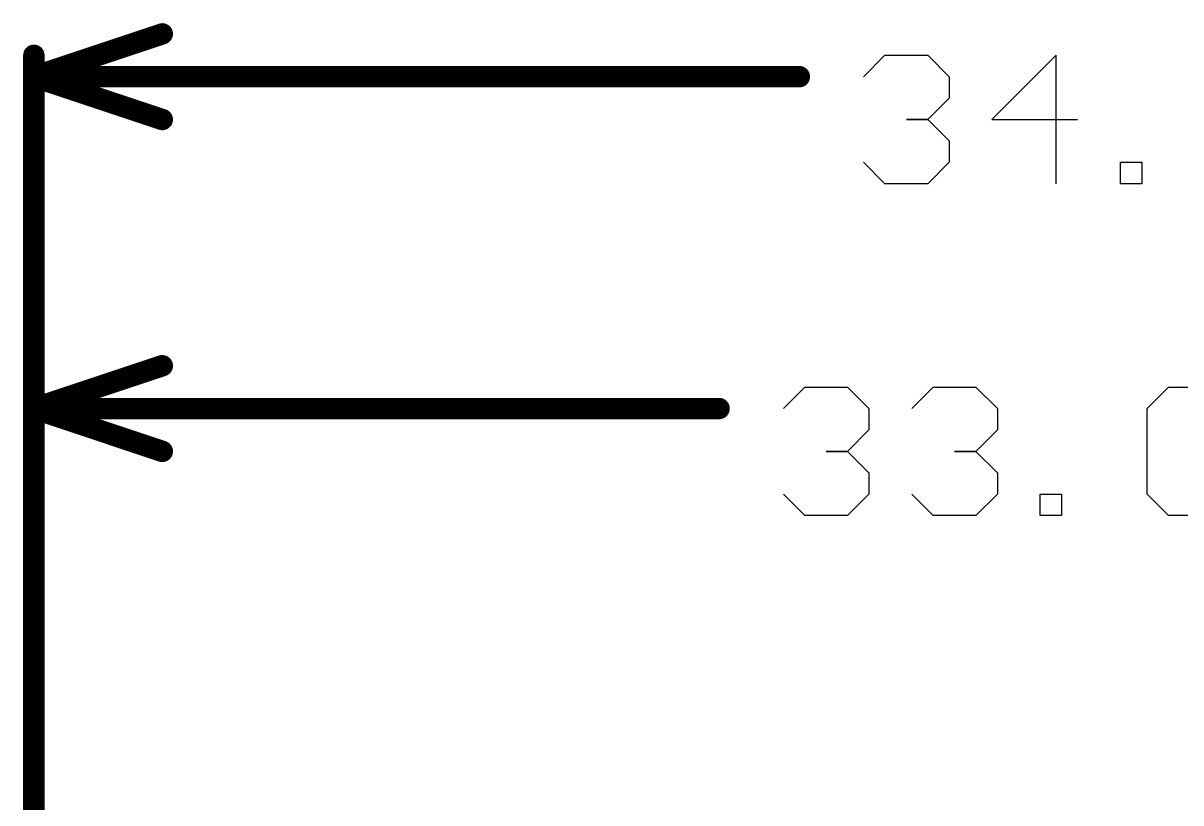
# Model space of a CAD drawing. Header units: millimetres. Extents: x 1.22 to 4.12, y 1.17 to 3.21.
# Drawn here: x 1.365 to 1.906, y 2.842 to 3.206 of the extents above; entities that cross this region are included whole.
import ezdxf

# ---------------------------------------------------------------- set-up
doc = ezdxf.new("R2010")
doc.units = ezdxf.units.MM
doc.header["$MEASUREMENT"] = 0
doc.layers.add('Mechanical1', color=6, linetype='Continuous')

msp = doc.modelspace()

# ---------------------------------------------------------------- linework, layer by layer
at = {"layer": 'Mechanical1'}
for p, q in [((1.75756, 3.18099), (1.76756, 3.19099)), ((1.76756, 3.19099), (1.78755, 3.19099)), ((1.78755, 3.19099), (1.79755, 3.18099)), ((1.84753, 3.19099), (1.81754, 3.161)), ((1.84753, 3.13101), (1.84753, 3.19099)), ((1.79755, 3.18099), (1.79755, 3.171)), ((1.79755, 3.171), (1.78755, 3.161)), ((1.78755, 3.161), (1.77756, 3.161)), ((1.77756, 3.161), (1.78755, 3.161)), ((1.78755, 3.161), (1.79755, 3.151)), ((1.81754, 3.161), (1.85753, 3.161)), ((1.79755, 3.151), (1.79755, 3.14101)), ((1.76756, 3.13101), (1.75756, 3.14101)), ((1.79755, 3.14101), (1.78755, 3.13101)), ((1.87752, 3.13101), (1.87752, 3.14101)), ((1.87752, 3.14101), (1.88752, 3.14101)), ((1.88752, 3.14101), (1.88752, 3.13101)), ((1.78755, 3.13101), (1.76756, 3.13101)), ((1.88752, 3.13101), (1.87752, 3.13101)), ((1.72009, 3.02599), (1.73008, 3.03599)), ((1.73008, 3.03599), (1.75008, 3.03599)), ((1.75008, 3.03599), (1.76007, 3.02599)), ((1.78007, 3.02599), (1.79006, 3.03599)), ((1.79006, 3.03599), (1.81006, 3.03599)), ((1.81006, 3.03599), (1.82006, 3.02599)), ((1.89003, 3.02599), (1.90003, 3.03599)), ((1.90003, 3.03599), (1.92002, 3.03599)), ((1.76007, 3.02599), (1.76007, 3.016)), ((1.82006, 3.02599), (1.82006, 3.016)), ((1.89003, 2.98601), (1.89003, 3.02599)), ((1.76007, 3.016), (1.75008, 3.006)), ((1.82006, 3.016), (1.81006, 3.006)), ((1.75008, 3.006), (1.74008, 3.006)), ((1.74008, 3.006), (1.75008, 3.006)), ((1.75008, 3.006), (1.76007, 2.996)), ((1.81006, 3.006), (1.80006, 3.006)), ((1.80006, 3.006), (1.81006, 3.006)), ((1.81006, 3.006), (1.82006, 2.996)), ((1.76007, 2.996), (1.76007, 2.98601)), ((1.82006, 2.996), (1.82006, 2.98601)), ((1.73008, 2.97601), (1.72009, 2.98601)), ((1.76007, 2.98601), (1.75008, 2.97601)), ((1.79006, 2.97601), (1.78007, 2.98601)), ((1.82006, 2.98601), (1.81006, 2.97601)), ((1.84005, 2.97601), (1.84005, 2.98601)), ((1.84005, 2.98601), (1.85005, 2.98601)), ((1.85005, 2.98601), (1.85005, 2.97601)), ((1.90003, 2.97601), (1.89003, 2.98601)), ((1.75008, 2.97601), (1.73008, 2.97601)), ((1.81006, 2.97601), (1.79006, 2.97601)), ((1.85005, 2.97601), (1.84005, 2.97601)), ((1.92002, 2.97601), (1.90003, 2.97601))]:
    msp.add_line(p, q, dxfattribs=at)
at = {"layer": 'Mechanical1', "const_width": 0.01}
for points in [[(1.37, 3.181), (1.43, 3.201)], [(1.37, 2.687), (1.37, 3.191)], [(1.37, 3.181), (1.72756, 3.181)], [(1.37, 3.181), (1.43, 3.161)], [(1.37, 3.026), (1.43, 3.046)], [(1.37, 2.687), (1.37, 3.036)], [(1.37, 3.026), (1.43, 3.006)], [(1.37, 3.026), (1.69009, 3.026)]]:
    msp.add_lwpolyline(points, dxfattribs=at)
at = {"layer": 'Mechanical1', "const_width": 0.005}
for points in [[(1.4275, 3.201, 1), (1.4325, 3.201, 1)], [(1.3675, 3.191, 1), (1.3725, 3.191, 1)], [(1.3675, 3.181, 1), (1.3725, 3.181, 1)], [(1.3675, 3.181, 1), (1.3725, 3.181, 1)], [(1.3675, 3.181, 1), (1.3725, 3.181, 1)], [(1.72506, 3.181, 1), (1.73006, 3.181, 1)], [(1.4275, 3.161, 1), (1.4325, 3.161, 1)], [(1.4275, 3.046, 1), (1.4325, 3.046, 1)], [(1.3675, 3.036, 1), (1.3725, 3.036, 1)], [(1.3675, 3.026, 1), (1.3725, 3.026, 1)], [(1.3675, 3.026, 1), (1.3725, 3.026, 1)], [(1.3675, 3.026, 1), (1.3725, 3.026, 1)], [(1.68759, 3.026, 1), (1.69259, 3.026, 1)], [(1.4275, 3.006, 1), (1.4325, 3.006, 1)]]:
    msp.add_lwpolyline(points, format="xyb", close=True, dxfattribs=at)

doc.saveas('drawing.dxf')
